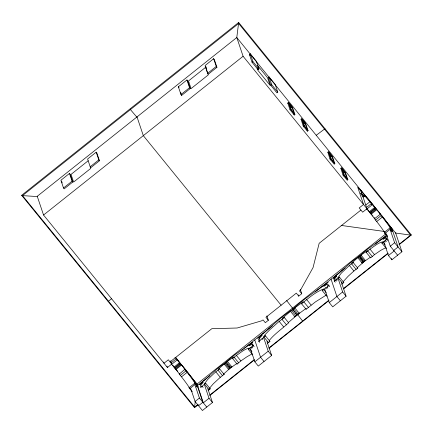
<?xml version="1.0" encoding="UTF-8"?>
<svg xmlns="http://www.w3.org/2000/svg" width="433" height="433" viewBox="0 0 433 433"><rect width="100%" height="100%" fill="white"/><g stroke="black" fill="none" stroke-linecap="round" stroke-linejoin="round"><path stroke-width="0.65" d="M130.225 108.753L238.67 22.473L236.786 37.53L243.092 56.268L366.984 208.738L362.648 212.186L359.195 207.937L363.531 204.484L357.696 187.148L360.256 190.298M301.585 303.722C308.485 298.277 315.495 291.858 323.927 288.871L322.174 290.63L322.937 290.197A2.235 0.373 -39.1 0 0 323.554 289.704L325.654 287.837L327.527 286.819A2.474 0.411 -39.1 0 0 328.095 286.375L329.015 285.26L327.321 286.137C330.59 282.57 324.966 285.022 323.722 286.316L328.192 282.381L323.332 285.656A15.539 2.582 -39.1 0 0 321.318 287.247C311.235 294.37 300.789 301.346 292.015 310.05A1.846 0.309 -39.1 0 1 291.539 310.429L282.408 318.277L284.357 317.2L283.837 317.979L279.166 321.378L269.754 329.778L264.991 334.736L263.513 336.934L265.478 335.77L264.785 336.457A2.235 0.373 -39.1 0 1 264.173 336.944L260.347 340.273A2.474 0.411 -39.1 0 1 259.778 340.722L258.663 341.301L260.103 339.613L258.647 340.084L258.533 339.456L262.274 335.207L257.603 338.503L262.149 334.33A15.539 2.582 -39.1 0 1 264.157 332.723C273.477 324.501 282.668 315.689 293.19 309.113A1.846 0.309 -39.1 0 0 293.666 308.734L303.105 301.812L301.428 303.685L306.131 309.243L315.381 301.936L326.395 294.981M171.241 364.364L171.251 364.126M174.986 357.409L181.118 364.434L175.479 368.921L173.178 365.793M366.34 208.944L366.621 209.236L366.529 208.939M366.637 209.188L372.261 204.749L371.314 203.245L375.427 208.04M195.288 401.153L194.547 407.642L21.65 195.31L130.008 108.927M372.261 204.749L369.917 201.767A17.439 1.066 51.5 0 0 363.292 195.045C367.07 199.916 359.222 190.661 361.744 193.123A11.464 0.704 51.5 0 1 362.334 192.615L360.256 189.811A5.044 0.309 51.5 0 1 363.352 193.416A21.661 1.326 51.5 0 1 372.629 204.224L376.32 209.134L370.68 213.621L368.58 210.763M208.121 390.501L210.254 388.802L209.794 388.964M287.756 103.07L288.595 102.616L292.546 107.557L294.927 114.507L294.272 115.026L290.018 109.782L287.777 103.011L288.243 103.433M300.908 119.227L301.747 118.777L305.693 123.714L308.074 130.663L307.425 131.183L303.165 125.943L301.097 119.291M327.694 152.259L328.533 151.804L332.479 156.741L334.861 163.69L334.211 164.21L329.951 158.971L327.884 152.319M340.717 168.313L341.556 167.858L345.507 172.799L347.888 179.749L347.234 180.263L342.979 175.024L340.906 168.377M223.612 374.329L224.126 374.155A2.116 0.352 -39.1 0 1 224.175 374.301L220.944 376.824A4.99 0.828 -39.1 0 0 220.283 377.322L213.285 383.8L209.285 388.482M366.226 252.25L369.354 249.652A4.99 0.828 -39.1 0 1 369.999 249.11C374.193 246.501 378.177 242.523 383.178 241.728L381.89 243.151L384.493 241.024A2.695 0.449 -39.1 0 0 384.693 241.019L387.042 239.227A2.446 0.406 -39.1 0 0 386.961 239.086L385.722 239.676L386.49 238.372A8.725 1.451 -39.1 0 0 386.241 237.852L382.842 239.281L383.871 238.274A2.901 0.482 -39.1 0 1 384.823 237.517L386.155 236.229L382.485 238.588A8.747 1.456 -39.1 0 0 380.477 240.191L368.575 248.423A37.53 6.235 -39.1 0 0 364.169 251.854L351.796 263.075L353.236 262.333A2.116 0.352 -39.1 0 1 353.29 262.479L350.053 265.007A4.99 0.828 -39.1 0 0 349.399 265.499L341.323 273.104L337.87 277.775L339.304 277.093L336.728 279.025A2.695 0.449 -39.1 0 1 336.614 279.274L334.303 281.185A2.446 0.406 -39.1 0 1 334.276 281.006L335.31 279.783L334.168 279.999A8.725 1.451 -39.1 0 1 334.038 279.382L336.76 275.945L335.635 276.655A2.901 0.482 -39.1 0 0 334.677 277.412L333.231 278.376L336.598 275.101A8.747 1.456 -39.1 0 1 338.606 273.504L349.853 263.318A37.53 6.235 -39.1 0 1 354.221 259.773L367.319 250.723L366.096 252.103A2.116 0.352 -39.1 0 0 366.145 252.255L370.718 257.819L373.847 255.178A4.99 0.828 -39.1 0 1 374.485 254.636L380.639 250.415L386.084 247.492M357.387 267.951L357.728 267.859A2.116 0.352 -39.1 0 1 357.782 268.005L354.546 270.528A4.99 0.828 -39.1 0 0 353.891 271.026L348.094 276.314L343.396 281.455M219.639 368.878L219.688 368.775A2.116 0.352 -39.1 0 0 219.634 368.629L218.194 369.371L230.567 358.151A37.53 6.235 -39.1 0 1 234.973 354.719L246.875 346.487A8.747 1.456 -39.1 0 1 248.883 344.885L252.547 342.525L251.221 343.813A2.901 0.482 -39.1 0 0 250.263 344.576L249.24 345.577L252.639 344.148A8.725 1.451 -39.1 0 1 252.888 344.668L252.114 345.972L253.359 345.382A2.446 0.406 -39.1 0 1 253.44 345.523L251.091 347.315A2.695 0.449 -39.1 0 1 250.891 347.32L248.282 349.447L249.57 348.024C244.575 348.819 240.591 352.798 236.391 355.406A4.99 0.828 -39.1 0 0 235.752 355.948L232.543 358.551A2.116 0.352 -39.1 0 1 232.494 358.4L233.717 357.019L220.614 366.069A37.53 6.235 -39.1 0 0 216.251 369.614L205.004 379.801A8.747 1.456 -39.1 0 0 202.996 381.397L199.624 384.672L201.074 383.708A2.901 0.482 -39.1 0 1 202.032 382.951L203.153 382.242L200.436 385.679A8.725 1.451 -39.1 0 0 200.566 386.296L201.702 386.079L200.674 387.302A2.446 0.406 -39.1 0 0 200.701 387.486L203.012 385.57A2.695 0.449 -39.1 0 0 203.126 385.321L205.697 383.389L204.262 384.071L207.716 379.4L215.796 371.795A4.99 0.828 -39.1 0 1 216.451 371.303L219.639 368.878L224.148 374.426M237.035 363.823L236.986 363.926A2.116 0.352 -39.1 0 0 237.03 364.077L240.239 361.474A4.99 0.828 -39.1 0 1 240.883 360.933L247.037 356.711L251.649 354.129M269.478 340.262C274.419 333.87 283.875 327.532 288.535 322.791M306.001 308.951L306.077 309.205M325.01 128.725L316.22 135.285M370.718 257.402L370.588 257.63A2.116 0.352 -39.1 0 0 370.637 257.781L370.718 257.776M326.796 295.983L327.056 295.988M365.257 260.542L357.285 267.697M298.342 313.876L296.508 315.576A1.846 0.309 -39.1 0 1 296.031 315.955L288.405 322.488M231.834 366.627L223.677 373.998M298.748 313.535L299.474 312.745M303.912 301.92L308.404 307.446M111.627 298.683L108.098 301.476M228.927 369.084L236.629 363.639M362.14 262.955L370.237 257.343M296.129 315.652L297.677 314.639A1.846 0.309 -39.1 0 0 298.153 314.261L306.028 308.464M197.87 404.584L194.709 407.107L22.505 195.624L21.65 195.31M209.978 394.934L254.203 359.677M268.942 347.926L328.983 300.107M194.547 407.642L198.244 404.693M209.875 395.421L254.274 360.023M269.077 348.224L328.826 300.637M130.647 109.414L238.659 23.479L410.652 235.13L411.35 234.978L238.67 22.473M69.475 173.433L60.896 180.258L63.499 187.992L64.187 188.842L72.766 182.017L70.162 174.282L69.475 173.433L72.078 181.167L72.766 182.017M96.186 152.178L98.789 159.912L90.21 166.737L90.903 167.587L99.482 160.762L96.878 153.028L96.186 152.178L87.607 159.003L90.757 168.405L73.605 182.055L71.028 174.407L88.186 160.762M178.364 86.795L186.942 79.97L187.63 80.819L190.233 88.559L181.66 95.384L180.967 94.535L178.364 86.795L179.056 87.645M213.653 58.72L205.08 65.54L207.683 73.28L208.37 74.13L216.949 67.304L214.346 59.57L213.653 58.72L216.256 66.455L216.949 67.304M63.499 187.992L72.078 181.167M180.967 94.535L189.546 87.71L186.942 79.97M207.683 73.28L216.256 66.455M170.721 360.878L171.787 364.039L167.447 367.493L43.549 215.022L243.092 56.268M249.44 54.509L250.306 53.822L256.352 61.259L258.956 68.993L258.09 69.686L252.044 62.249L249.44 54.509L250.247 55.505M252.044 62.249L252.91 61.556L250.306 53.822M269.131 76.982L268.265 77.675L270.869 85.409L276.909 92.846L277.78 92.159L275.177 84.424L269.131 76.982L271.735 84.722L277.78 92.159M270.869 85.409L271.735 84.722M290.976 107.481L291.847 106.794L289.255 103.541L291.42 110.058L294.023 113.267L291.847 106.794M290.018 109.782L290.667 109.268L288.41 102.556M304.128 123.638L304.994 122.95L302.402 119.697L304.567 126.219L307.176 129.424L304.994 122.95M303.165 125.943L303.814 125.424L301.557 118.712M303.701 126.907L304.567 126.219M330.915 156.67L331.781 155.977L329.188 152.73L331.353 159.247L333.962 162.451L331.781 155.977M329.951 158.971L330.601 158.451L328.344 151.739M330.487 159.934L331.353 159.247M343.937 172.724L344.809 172.031L342.216 168.783L344.381 175.3L346.985 178.51L344.809 172.031M342.979 175.024L343.629 174.51L341.372 167.793M343.51 175.993L344.381 175.3M360.299 193.768L361.322 192.95M361.16 194.855L362.183 194.038M361.615 195.218L362.643 194.401M362.551 196.458L363.579 195.64M363.168 197.123L364.223 196.36M365.82 205.031L369.917 201.767M170.061 361.912L211.813 328.696L237.138 328.008L261.483 320.869L263.064 319.917L265.321 322.693L268.357 320.274L266.89 315.928M360.922 210.065L319.17 243.281L313.048 267.61L300.778 289.607L299.501 290.927L301.758 293.704L298.721 296.118L296.302 293.141L265.938 317.302L268.357 320.274M170.997 363.006L176.123 358.925M366.199 207.705L371.325 203.624M171.436 364.494L177.075 360.007M171.354 364.045L174.006 367.087L179.646 362.6M366.556 208.744L369.208 211.786L374.848 207.299M176.48 369.863L174.515 367.736L180.155 363.249M376.548 209.296L378.631 211.613A21.661 1.326 51.5 0 1 388.607 224.494A5.044 0.309 51.5 0 1 391.93 228.786L392.098 229.079L390.133 226.822A11.464 0.704 51.5 0 1 392.152 230.545C395.015 234.654 388.195 226.004 390.62 228.673A17.439 1.066 51.5 0 0 382.344 217.057L375.812 208.43L370.177 212.966L369.717 212.435L375.357 207.948M370.112 212.836L371.135 212.018M374.209 209.572L375.238 208.755M174.959 368.245L180.61 363.758L177.427 359.531A21.661 1.326 51.5 0 0 175.668 357.377M175.479 368.921L175.966 369.495L181.606 365.008L180.631 363.747M387.324 236.369L384.244 232.424L384.98 233.16A17.439 1.066 51.5 0 0 376.705 221.539L371.162 214.194L376.802 209.707M189.513 388.168L189.778 388.466A17.439 1.066 51.5 0 0 181.503 376.845L179.246 374.134L184.777 369.403L185.476 370.069L181.606 365.008M374.448 218.827L380.087 214.367M180.242 375.416L185.881 370.935L187.143 372.358A17.439 1.066 51.5 0 1 195.418 383.979C192.999 381.311 199.835 389.981 196.95 385.846A11.464 0.704 51.5 0 0 194.931 382.128L196.896 384.385L196.728 384.093A5.044 0.309 51.5 0 0 193.405 379.795A21.661 1.326 51.5 0 0 183.43 366.919L181.351 364.602M375.443 220.116L381.083 215.629M181.503 376.845L187.143 372.358M376.705 221.539L382.344 217.057M192.057 391.616L189.042 387.724L194.731 383.27M384.255 232.424L389.884 227.953M189.768 388.693L195.407 384.206M384.969 233.392L390.609 228.905M204.56 384.997L209.025 398.268L203.304 402.825L196.999 384.087L385.749 233.912M390.425 230.67L391.448 229.858M209.594 375.839L197.47 385.489L198.233 386.431M224.359 364.093L226.464 362.416M241.755 350.248L243.335 348.993M244.391 348.154L272.335 325.919M290.792 311.24L294.478 308.301M315.045 291.945L345.096 268.032M358.275 257.543L361.441 255.026M375.151 244.12L386.75 234.892M195.911 387.021L196.934 386.204M391.113 231.715L392.136 230.897M361.793 262.452L363.341 261.223L359.893 256.969L363.374 261.364M207.802 388.618L212.479 402.517L202.417 410.527L195.077 401.488L199.413 398.041L194.947 384.769M397.618 255.221L390.279 246.188L394.615 242.734L390.149 229.463M343.207 288.789L387.995 253.159M399.058 244.353L410.652 235.13L395.286 232.986M343.64 288.849L388.076 253.494M399.183 244.656L411.35 234.978M198.531 405.743L202.866 402.289L197.031 384.953L194.049 381.284M393.732 250.436L398.068 246.989L392.233 229.647M266.972 341.54L271.648 355.444L258.29 366.074L254.837 361.826L268.195 351.195L263.729 337.924M341.404 282.316L346.086 296.221L332.723 306.851L329.269 302.602L342.633 291.972L338.168 278.7M381.311 215.385L395.654 233.035L401.954 251.768L391.892 259.778L388.439 255.53L394.165 250.972M267.464 343.32L268.66 342.471A2.235 0.373 -39.1 0 0 269.277 341.983L269.965 341.296L269.034 341.767M341.729 284.205L343.856 282.505L343.142 282.809M294.099 316.956L294.462 316.729M282.002 319.354L286.489 324.88M209.393 389.186L209.669 389.029M294.786 316.539L295.301 316.274M228.288 369.381L228.748 369.149M37.325 196.56L22.505 195.624L130.436 109.581L136.969 117.262M341.172 225.42L384.596 231.493M189.042 387.724L189.438 388.087M375.817 208.479L375.503 208.127M370.913 213.783L372.077 215.012M284.281 317.449L288.768 322.975M179.446 374.134L179.246 374.134M185.881 370.935L184.891 369.668M176.675 370.08L177.79 371.4M353.241 262.582L357.755 268.13M371.162 214.194L370.177 212.966M372.753 215.807L372.992 216.099M376.25 209.161L236.786 37.53L37.243 196.29L43.549 215.022M379.622 213.312L380.466 214.351M257.511 65.378L267.518 77.686L270.089 85.333L257.998 70.455L257.142 67.911M252.91 61.556L258.956 68.993M290.667 109.268L294.927 114.507M303.814 125.424L308.074 130.663M330.601 158.451L334.861 163.69M343.629 174.51L347.888 179.749M394.615 242.734L401.954 251.768M385.278 237.197L386.095 238.199M386.934 239.444L387.752 240.45M385.559 240.607L386.371 241.609M384.493 241.024L385.31 242.025M383.07 242.339L385.11 244.851M381.917 243.065L386.409 248.591M369.999 249.11L374.485 254.636M367.855 251.086L372.348 256.612M361.014 255.102L365.506 260.628M360.202 255.8L364.694 261.321M360.24 257.24L361.463 258.75M358.605 257.067L363.098 262.593M357.766 257.684L362.259 263.21M351.683 263.957L356.17 269.478M349.399 265.499L353.891 271.026M189.546 87.71L190.233 88.559M339.304 276.968L343.791 282.495M338.254 277.997L342.741 283.518M336.728 279.025L337.545 280.027M334.249 277.797L335.061 278.798M335.894 280.119L336.712 281.12M334.482 281.179L335.299 282.181M342.633 291.972L346.086 296.221M328.88 285.639L329.692 286.641M340.36 300.778L336.906 296.529L331.072 279.193M327.034 287.171L327.846 288.172M325.654 287.837L326.471 288.843M323.738 289.542L326.184 292.556M322.217 290.565L326.709 296.085M306.624 299.528L311.116 305.054M294.749 307.82L299.241 313.346M293.666 308.734L298.153 314.261M292.643 309.368L294.684 311.879M295.501 312.886L297.13 314.894M293.087 310.12L296.54 314.369M291.539 310.429L296.031 315.955M290.429 311.262L294.916 316.788M281.12 305.222L143.318 135.643L137.012 116.91M279.166 321.378L283.653 326.904M265.402 335.77L269.889 341.291M263.984 337.085L268.471 342.611M261.965 338.503L262.782 339.51M258.939 337.708L259.757 338.714M268.195 351.195L271.648 355.444M258.939 341.28L259.751 342.286M251.67 343.493L252.488 344.495M253.332 345.74L254.149 346.746M264.016 361.517L260.563 357.268L254.728 339.932M251.952 346.903L252.769 347.905M98.789 159.912L99.482 160.762M250.891 347.32L251.708 348.321M249.462 348.635L251.914 351.65M248.315 349.361L252.802 354.887M236.391 355.406L240.883 360.933M234.253 357.382L238.745 362.908M232.624 358.589L237.111 364.072M227.412 361.398L231.899 366.924M226.6 362.096L231.087 367.622M228.678 366.047L229.901 367.557M226.28 363.271L229.739 367.514M226.908 364.148L227.726 365.149M225.003 363.368L229.49 368.889M224.164 363.98L228.656 369.506M218.08 370.253L222.567 375.774M215.796 371.795L220.283 377.322M205.697 383.265L210.189 388.791M204.647 384.293L209.139 389.814M202.292 386.415L203.109 387.416M209.025 398.268L212.479 402.517M177.817 360.489L182.932 366.778M183.787 367.828L184.637 368.878M185.492 369.928L196.999 384.087M179.105 363.217L179.955 364.261M171.787 364.039L168.334 359.791L163.993 363.238L163.577 362.004M199.413 398.041L206.757 407.074M367.227 209.009L368.164 210.205M369.208 211.786L369.717 212.435M174.006 367.087L174.515 367.736M286.603 300.529L292.773 308.426M297.704 314.748L302.64 321.064M330.184 154.998L331.57 156.86M303.398 121.971L304.783 123.833M290.251 105.814L291.631 107.671M172.735 365.214L172.962 365.506M175.966 369.495L179.446 374.047M343.742 171.744L344.592 172.913M386.945 235.633L386.512 235.032A11.464 0.704 51.5 0 0 386.902 235.195M387.059 235.806L387.302 236.191M192.041 391.389L191.31 390.333A11.464 0.704 51.5 0 0 191.64 390.528M385.808 232.916L390.279 246.188M391.464 258.512L391.892 259.778M383.974 242.258L388.439 255.53M362.307 194.834L366.984 208.738M307.013 129.96L307.425 131.183M293.861 113.803L294.272 115.026M257.689 68.495L258.09 69.686M324.804 289.331L329.269 302.602M300.275 289.304L301.758 293.704M298.299 294.873L298.721 296.118M292.427 308.161L292.897 309.563M205.767 66.39L206.768 69.367M180.658 92.408L181.66 95.384M250.366 348.554L254.837 361.826M190.612 388.217L195.077 401.488M167.024 366.226L167.447 367.493M61.583 181.108L62.184 182.888M374.177 217.561A21.661 1.326 51.5 0 1 374.767 218.302M386.821 234.87A11.464 0.704 51.5 0 1 386.896 235.076M205.653 67.299L188.501 80.949L191.072 88.592L208.23 74.941L205.653 67.299"/></g></svg>
